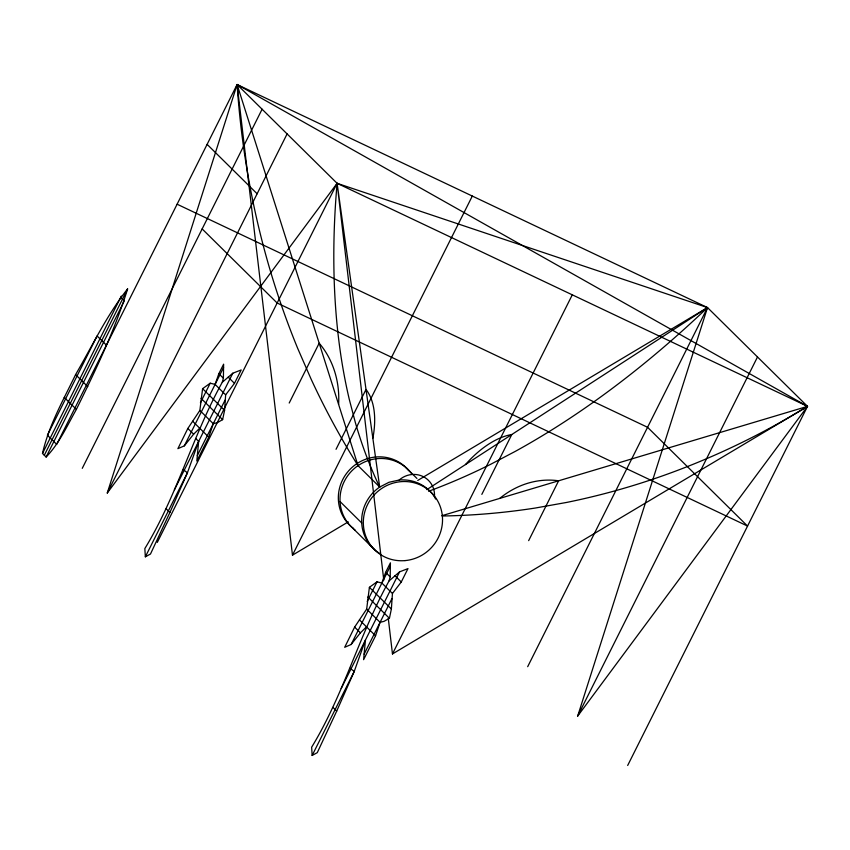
<?xml version="1.0" encoding="UTF-8"?>
<svg xmlns="http://www.w3.org/2000/svg" width="850" height="850" viewBox="0 0 850 850"><rect width="100%" height="100%" fill="white"/><g stroke="black" fill="none" stroke-linecap="round" stroke-linejoin="round"><path stroke-width="1.27" d="M198.656 441.394L187.436 472.77L169.904 512.465L150.482 554.019L145.35 556.814L144.84 548.569C176.938 496.071 192.514 435.901 222.286 382.256L223.391 378.218L223.624 364.172L218.833 373.724L215.093 384.413L225.643 394.846L224.57 410.38L222.626 419.656L217.207 422.716L213.276 423.683L208.76 437.155L196.807 461.04L198.656 441.394L195.649 438.419M390.182 576.863L390.416 562.817L385.634 572.369L381.884 583.058L392.445 593.481L391.372 609.014L389.417 618.301L384.009 621.361L380.078 622.327L375.562 635.8L363.598 659.685L365.457 640.029L354.237 671.415L336.706 711.11L317.273 752.654L312.152 755.459L311.642 747.214C343.729 694.716 359.316 634.546 389.077 580.901L390.182 576.863L385.634 572.369M199.708 428.219L193.63 434.18L184.322 445.857L177.894 448.662L187.839 428.464L199.867 410.433L202.597 388.673L210.216 383.191L215.093 384.413M366.509 626.854L360.421 632.825L351.124 644.491L344.696 647.296L354.631 627.098L366.669 609.078L369.399 587.308L377.017 581.825L381.884 583.058M42.5 453.464C48.779 425.478 63.229 400.244 75.586 374.616C92.363 345.801 106.802 315.106 127.606 288.915C114.697 330.586 95.604 370.26 76.383 409.381C67.076 425.754 59.383 443.36 46.123 457.034L42.5 453.464L121.306 296.087M106.399 345.153L97.091 335.962L47.398 435.189L56.706 444.38L237.107 84.532L807.5 406.364L577.681 716.082L707.508 307.583L337.099 183.313L107.27 493.021L237.107 84.532L707.508 307.583L807.5 406.364L627.672 765.468M44.306 455.249L127.606 288.915M46.123 457.034L124.323 300.858L120.711 297.288M82.269 468.329L262.098 109.225M107.27 493.021L287.098 133.918M200.409 402.783L210.216 383.191M184.322 445.857L223.571 367.487M174.399 489.834L232.804 373.214L241.177 369.962L234.483 383.35L225.643 394.846M145.35 556.814L187.436 472.77L183.26 469.636M197.317 455.558L225.112 400.063M157.271 542.417L337.099 183.313L237.107 84.532L292.474 555.167L348.266 521.879M289.202 403.038L319.175 343.188A87.327 77.116 -72.5 0 1 338.608 404.419M336.037 449.299L366.01 389.449A87.327 48.163 -60.2 0 1 372.853 438.249M292.474 555.167L472.303 196.053M367.2 601.428L377.017 581.825M351.124 644.491L390.362 566.132M341.19 688.479L399.596 571.848L407.979 568.607L401.274 581.984L392.445 593.481M312.152 755.459L354.237 671.415L350.051 668.281M364.119 654.202L391.903 598.708M388.28 618.354L392.466 653.947L572.294 294.833M481.833 494.371L511.796 434.52A87.327 48.163 -60.2 0 0 465.471 464.567M528.658 540.642L558.631 480.792A87.327 77.116 -72.5 0 0 499.715 498.408M527.68 666.687L707.508 307.583L417.722 480.452M577.681 716.082L757.499 356.979M222.286 382.256L232.804 373.214M389.077 580.901L399.596 571.848M426.859 489.611L707.508 307.583A826.646 455.897 -60.2 0 1 515.058 451.499L490.854 464.196A826.646 455.897 -60.2 0 1 428.602 491.247M392.466 653.947L807.5 406.364L337.099 183.313A826.646 455.897 -60.2 0 0 349.286 399.383L355.406 422.769A826.646 455.897 -60.2 0 0 379.695 487.05A40.301 38.898 -45.3 0 0 379.908 553.594M358.031 465.651L237.107 84.532A826.646 730.033 -72.5 0 0 297.723 348.447L311.015 378.919A826.646 730.033 -72.5 0 0 358.031 465.651L379.695 487.05L389.034 482.269L399.192 480.027A21.834 21.069 -45.3 0 1 422.832 476.425A21.834 21.069 -45.3 0 1 434.478 496.761L435.582 499.046M442.064 515.653L807.5 406.364A826.646 730.033 -72.5 0 1 566.61 502.435L535.245 508.045A826.646 730.033 -72.5 0 1 442.117 516.003M177.161 204.234L647.562 427.284L747.554 526.065L277.153 303.014L202.162 228.926M207.134 144.383L257.125 193.768M406.098 467.734L416.925 478.433M228.214 377.156L234.483 383.35M218.833 373.724L223.391 378.218M340.053 501.553L361.717 522.962M353.09 528.445L374.754 549.854M395.006 575.801L401.274 581.984M202.597 388.673L224.57 410.38M201.057 398.353L222.626 419.656M199.867 410.433L213.276 423.683M369.399 587.308L391.372 609.014M192.653 421.249L208.76 437.155M367.848 596.987L389.417 618.301M187.839 428.464L193.63 434.18M366.669 609.078L380.078 622.327M359.454 619.884L375.562 635.8M354.631 627.098L360.421 632.825M75.586 374.616L87.762 386.644M64.207 397.354L76.383 409.381M166.122 508.736L169.904 512.465M332.913 707.37L336.706 711.11M379.695 487.05L337.099 183.313L383.786 580.114M399.192 480.027A40.301 38.898 -45.3 0 1 434.478 496.761M353.398 528.392A40.301 38.898 -45.3 0 1 349.849 469.529A40.301 38.898 -45.3 0 1 408.871 470.645M355.066 530.039A40.301 38.898 -45.3 0 1 351.974 470.698A40.301 38.898 -45.3 0 1 411.336 473.291M404.993 560.607A40.301 38.898 -45.3 0 0 436.146 498.408A40.301 38.898 -45.3 0 0 367.646 504.411A40.301 38.898 -45.3 0 0 404.993 560.607"/></g></svg>
